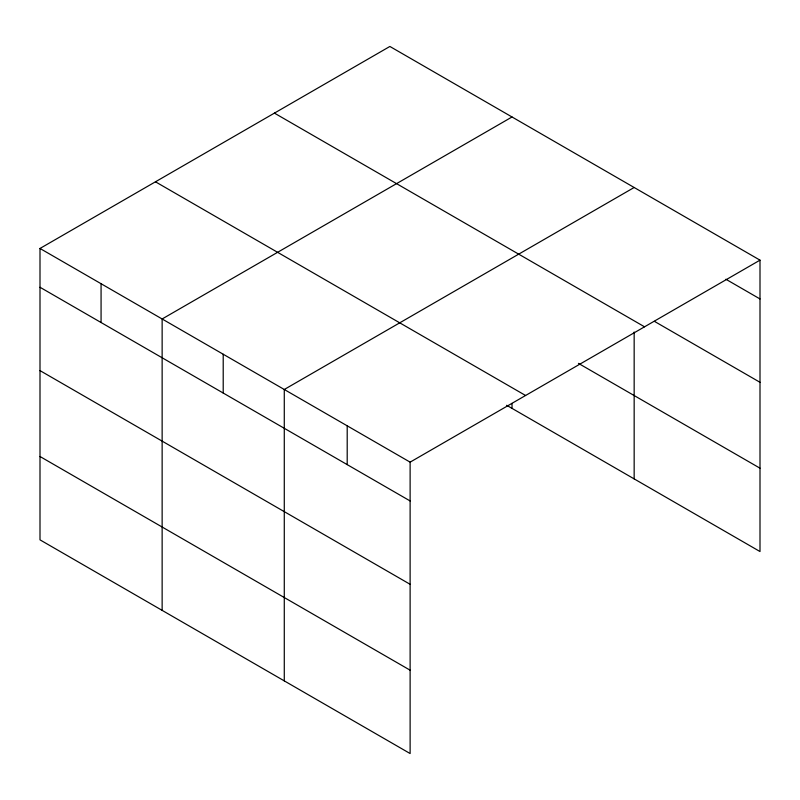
<?xml version="1.0" encoding="UTF-8"?>
<svg xmlns="http://www.w3.org/2000/svg" width="800" height="800" viewBox="0 0 800 800"><rect width="100%" height="100%" fill="white"/><g stroke="black" fill="none" stroke-linecap="round" stroke-linejoin="round"><path stroke-width="1.2" d="M40 248.46L410.12 462.15L410.12 753.54L40 539.85L40 248.46L389.88 46.46L760 260.15L760 551.54L506.66 405.28M512.02 116.98L162.14 318.97L162.14 610.37M634.16 187.49L284.28 389.49L284.28 680.89M410.12 462.15L760 260.15M725.87 279.24L760 298.95M654.42 321.35L760 382.3M274.42 113.12L644.54 326.81M578.44 363.37L760 468.19M155.46 181.8L525.58 395.49M40 287.26L410.12 500.95M40 370.61L410.12 584.3M40 456.5L410.12 670.19M634.16 332.05L634.16 478.89M512.02 403.39L512.02 408.37M347.2 425.82L347.2 464.62M223.21 354.23L223.21 393.03M101.07 283.72L101.07 322.52"/></g></svg>
